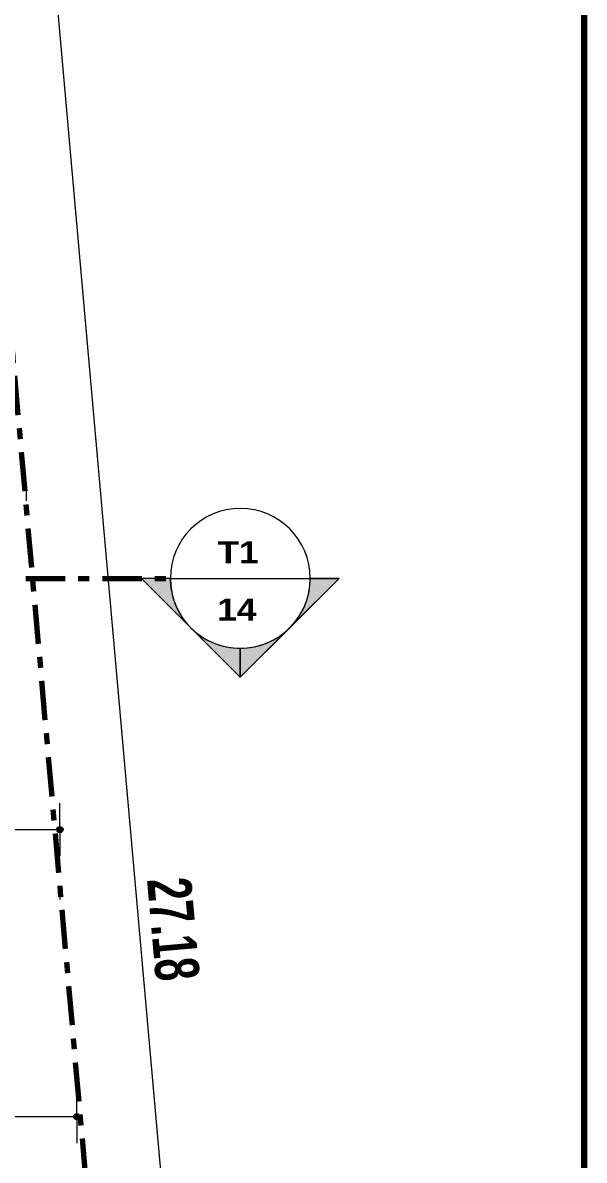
# Model space of a CAD drawing. Header units: metres. Extents: x -144 to 1000, y -717 to 29.
# Drawn here: x 756.86 to 761.96, y -559.88 to -549.55 of the extents above; entities that cross this region are included whole.
import ezdxf

# ---------------------------------------------------------------- set-up
doc = ezdxf.new("R2010")
doc.units = ezdxf.units.M
doc.linetypes.add('Basculante', pattern=[0.11625, 0.075, -0.04125])
doc.linetypes.add('Dash Dot 3_16_', pattern=[0.595313, 0.357187, -0.119063, 0, -0.119063])
doc.layers.get('0').update_dxf_attribs({"color": 1})
for name, color, linetype, lineweight in [('A-ANNO-DIMS', 1, 'Continuous', 9), ('A-DETL', 1, 'Continuous', 9), ('A-DETL-WIDE', 1, 'Continuous', 100), ('G-ANNO-SYMB', 1, 'Continuous', 9)]:
    doc.layers.add(name, color=color, linetype=linetype, lineweight=lineweight)
doc.styles.add('Arial Black', font='', dxfattribs={"height": 0.15})
doc.styles.add('Britannic Bold_B_1', font='', dxfattribs={"width": 0.7, "height": 0.4})
doc.styles.get('Arial Black').set_extended_font_data('Arial Black')
doc.styles.get('Britannic Bold_B_1').set_extended_font_data('Britannic Bold', bold=True)

# ---------------------------------------------------------------- blocks, each defined once
blk = doc.blocks.new('A$C4d52d4f2')
at = {"layer": 'A-DETL-WIDE'}
blk.add_line((-0.51513, -0.58802), (-0.51513, -0.00202), dxfattribs=at)
blk = doc.blocks.new('F')
at = {"layer": 'G-ANNO-SYMB'}
h = blk.add_hatch(color=256, dxfattribs=at)
edge = h.paths.add_edge_path()
edge.add_line((760.92, -498.53), (760.494, -498.104))
edge.add_line((760.494, -498.104), (760.756, -498.104))
edge.add_arc((761.392, -498.104), 0.636, 180, 222.0784)
h = blk.add_hatch(color=256, dxfattribs=at)
edge = h.paths.add_edge_path()
edge.add_arc((761.392, -498.104), 0.636, 317.9216, 360)
edge.add_line((762.028, -498.104), (762.29, -498.104))
edge.add_line((762.29, -498.104), (761.864, -498.53))
h = blk.add_hatch(color=256, dxfattribs=at)
edge = h.paths.add_edge_path()
edge.add_arc((761.392, -498.104), 0.635, 225, 270)
edge.add_line((761.392, -498.739), (761.392, -499.002))
edge.add_line((761.392, -499.002), (760.943, -498.553))
h = blk.add_hatch(color=256, dxfattribs=at)
edge = h.paths.add_edge_path()
edge.add_line((761.841, -498.553), (761.392, -499.002))
edge.add_line((761.392, -499.002), (761.392, -498.739))
edge.add_arc((761.392, -498.104), 0.635, 270, 315)
at = {"layer": 'A-ANNO-DIMS', "color": 5, "true_color": 0x0000ff}
blk.add_line((759.286, -487.894), (761.686, -514.968), dxfattribs=at)
at = {"layer": 'A-DETL', "color": 7, "linetype": 'Dash Dot 3_16_', "lineweight": 70}
blk.add_line((758.604, -487.954), (761.005, -515.028), dxfattribs=at)
at = {"layer": 'A-DETL', "color": 253, "true_color": 0xb6b6b6}
for p, q in [((759.446, -497.299), (759.446, -497.399)), ((759.754, -500.919), (759.754, -501.019)), ((759.914, -502.674), (759.914, -502.734))]:
    blk.add_line(p, q, dxfattribs=at)
at = {"layer": 'G-ANNO-SYMB', "linetype": 'Dash Dot 3_16_', "lineweight": 70}
blk.add_line((756.663, -498.104), (760.757, -498.104), dxfattribs=at)
at = {"layer": 'G-ANNO-SYMB', "lineweight": 18}
for p, q in [((761.392, -499.002), (760.494, -498.104)), ((760.757, -498.104), (760.494, -498.104)), ((760.756, -498.104), (760.494, -498.104)), ((760.494, -498.104), (760.92, -498.53)), ((760.757, -498.104), (762.027, -498.104)), ((761.392, -499.002), (762.29, -498.104)), ((761.864, -498.53), (762.29, -498.104)), ((762.027, -498.104), (762.29, -498.104)), ((762.29, -498.104), (762.028, -498.104)), ((760.943, -498.553), (761.392, -499.002)), ((761.392, -499.002), (761.841, -498.553)), ((761.392, -498.739), (761.392, -499.002)), ((761.392, -499.002), (761.392, -498.739))]:
    blk.add_line(p, q, dxfattribs=at)
for radius, start, end in [(0.635, 0, 180), (0.636, 180, 222.0784), (0.635, 180, 0), (0.636, 317.9216, 0), (0.635, 225, 270), (0.635, 270, 315)]:
    blk.add_arc((761.392, -498.104), radius, start, end, dxfattribs=at)
at = {"layer": 'A-ANNO-DIMS', "color": 5, "true_color": 0x0000ff, "insert": (760.943, -500.804), "char_height": 0.4, "width": 1.40028, "attachment_point": 1, "rotation": 275.0667, "line_spacing_factor": 1.000203, "style": 'Britannic Bold_B_1'}
blk.add_mtext('27.18', dxfattribs=at)
at = {"layer": 'G-ANNO-SYMB', "style": 'Arial Black'}
for s, p in [('T1', (761.186, -497.967)), ('14', (761.183, -498.487))]:
    blk.add_text(s, height=0.2, dxfattribs=at).set_placement(p)
blk = doc.blocks.new('OOOO')
at = {"layer": 'A-ANNO-DIMS', "lineweight": 25, "true_color": 0x0000ff}
h = blk.add_hatch(color=5, dxfattribs=at)
edge = h.paths.add_edge_path()
edge.add_arc((618.131, -500.341), 0.025, 0, 360)
h = blk.add_hatch(color=5, dxfattribs=at)
edge = h.paths.add_edge_path()
edge.add_arc((618.284, -502.947), 0.025, 0, 360)
at = {"layer": 'A-ANNO-DIMS', "color": 5, "true_color": 0x0000ff}
for p, q in [((618.131, -500.341), (618.131, -500.101)), ((616.186, -500.341), (618.131, -500.341)), ((618.131, -500.341), (618.131, -500.581)), ((618.284, -502.947), (618.284, -502.707)), ((615.986, -502.947), (618.284, -502.947)), ((618.284, -502.947), (618.284, -503.187))]:
    blk.add_line(p, q, dxfattribs=at)
at = {"layer": 'A-ANNO-DIMS', "color": 5, "lineweight": 25, "true_color": 0x0000ff}
for centre in [(618.131, -500.341), (618.284, -502.947)]:
    blk.add_circle(centre, 0.025, dxfattribs=at)
at = {"layer": 'A-DETL', "color": 7, "linetype": 'Basculante', "lineweight": 35}
blk.add_line((618.284, -502.604), (618.284, -502.664), dxfattribs=at)

msp = doc.modelspace()

# ---------------------------------------------------------------- block references
at = {"xscale": 99.43160273753426, "yscale": 99.43160273753426, "zscale": 99.43160273753426}
msp.add_blockref('A$C4d52d4f2', (813.179, -530.45), dxfattribs=at)
at = {"color": 3}
for name, p in [('F', (-2.558, -56.495)), ('OOOO', (139.065, -56.539))]:
    msp.add_blockref(name, p, dxfattribs=at)

doc.saveas('drawing.dxf')
